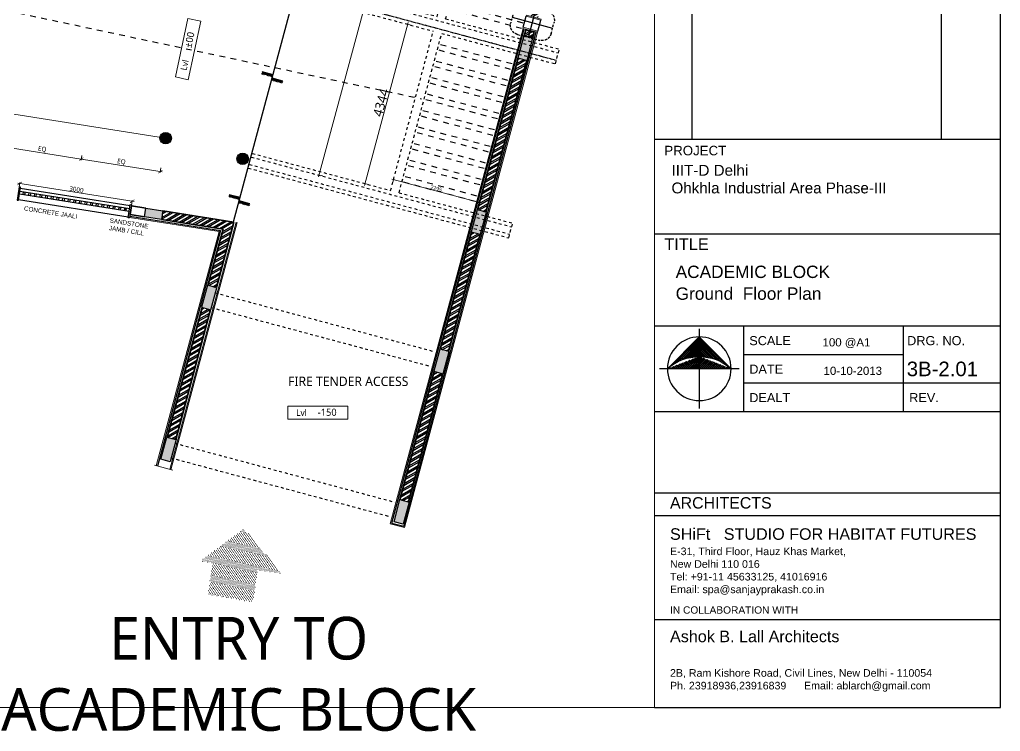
# Model space of a CAD drawing. Header units: millimetres. Extents: x 897770 to 1185420, y -692043 to -233237.
# Drawn here: x 955685 to 981518, y -308861 to -290114 of the extents above; entities that cross this region are included whole.
import ezdxf
from ezdxf.enums import TextEntityAlignment as Align

# ---------------------------------------------------------------- set-up
doc = ezdxf.new("R2010")
doc.units = ezdxf.units.MM
doc.header["$MEASUREMENT"] = 0
doc.header["$PDMODE"] = 67
doc.linetypes.add('Dash', pattern=[6, 3, -3])
doc.linetypes.add('DASHED', pattern=[0.75, 0.5, -0.25])
doc.layers.get('Defpoints').update_dxf_attribs({"color": 6})
for name, color, linetype in [('2', 2, 'Continuous'), ('A-Anno Tags', 6, 'Continuous'), ('A-Elevation', 4, 'Continuous'), ('A-Steps', 3, 'Continuous'), ('A-Wall Patt', 8, 'Continuous'), ('details', 30, 'Continuous'), ('S-Conc Patt', 9, 'Continuous')]:
    doc.layers.add(name, color=color, linetype=linetype)
for name, color, linetype, lineweight in [('A-Detail Lines', 8, 'Continuous', 25), ('A-Text', 95, 'Continuous', 25), ('A-Wall Sec', 1, 'Continuous', 30), ('Ann_TitleBlock 2', 5, 'Continuous', 25), ('Anno_Tittleblock', 5, 'Continuous', 13), ('elevation', 4, 'Continuous', 13), ('P-SANR-FIXT', 6, 'Continuous', 9), ('S-Concrete', 40, 'Continuous', 30), ('ST CLADDING PLAN', 6, 'Continuous', 9), ('text', 7, 'Continuous', 5)]:
    doc.layers.add(name, color=color, linetype=linetype, lineweight=lineweight)
doc.styles.get("Standard").update_dxf_attribs({"font": 'trebuc.ttf'})
doc.styles.add('TITLE', font='swissel.ttf', dxfattribs={"height": 4.3})
doc.dimstyles.new('ABLA_WD_L @ 50', dxfattribs={"dimscale": 50, "dimtxt": 2.5, "dimasz": 2, "dimexe": 0.5, "dimexo": 0.25, "dimgap": 0.3, "dimtad": 1, "dimdec": 0, "dimrnd": 5, "dimzin": 0, "dimdsep": 46, "dimtxsty": 'Standard', "dimblk": 'ARCHTICK', "dimcen": 0.2, "dimdle": 1, "dimclrd": 251, "dimclre": 8, "dimadec": 0, "dimazin": 0, "dimtfac": 1, "dimtdec": 0, "dimtofl": 0, "dimtmove": 0, "dimatfit": 0, "dimfxl": 2, "dimfxlon": 1, "dimtolj": 1, "dimtzin": 0, "dimlwd": -1, "dimlwe": -1, "dimarcsym": 0})
doc.dimstyles.new('IIITD_WD_M @ 50', dxfattribs={"dimscale": 50, "dimtxt": 2, "dimasz": 0.5, "dimexe": 0.5, "dimexo": 0.25, "dimgap": 0.3, "dimtad": 1, "dimdec": 0, "dimrnd": 1, "dimzin": 0, "dimdsep": 46, "dimtxsty": 'Standard', "dimblk": 'ARCHTICK', "dimcen": 0.2, "dimdle": 1, "dimclrd": 8, "dimclre": 9, "dimadec": 0, "dimazin": 0, "dimtfac": 1, "dimtdec": 0, "dimtofl": 0, "dimtmove": 0, "dimatfit": 0, "dimfxl": 1, "dimtolj": 1, "dimtzin": 0, "dimlwd": -1, "dimlwe": -1, "dimarcsym": 0})

# ---------------------------------------------------------------- blocks, each defined once
blk = doc.blocks.new('LVL MARKER')
at = {"layer": 'text'}
blk.add_lwpolyline([(-9694, -12040), (-8014, -12040), (-8014, -12407), (-9694, -12407)], close=True, dxfattribs=at)
blk.add_attdef('LVL', text='', height=200).set_placement((-8592, -12208), align=Align.MIDDLE_CENTER)
at = {"layer": 'text', "insert": (-9314, -12219), "char_height": 180, "attachment_point": 5}
blk.add_mtext('Lvl  ', dxfattribs=at)
blk = doc.blocks.new('block outer')
at = {"layer": 'S-Conc Patt'}
h = blk.add_hatch(color=256, dxfattribs=at)
edge = h.paths.add_edge_path()
edge.add_arc((858479, -299171), 150, 0, 360)
h = blk.add_hatch(color=256, dxfattribs=at)
edge = h.paths.add_edge_path()
edge.add_arc((860507, -299714), 150, 0, 360)
blk.add_hatch(color=256, dxfattribs=at).paths.add_polyline_path([(857959, -301012), (858404, -301083), (858368, -301310), (857923, -301239)])
at = {"layer": 'S-Concrete'}
blk.add_lwpolyline([(857959, -301012), (858404, -301083), (858368, -301310), (857923, -301239)], close=True, dxfattribs=at)
for centre in [(858479, -299171), (860507, -299714)]:
    blk.add_circle(centre, 150, dxfattribs=at)
blk = doc.blocks.new('gf colmn')
at = {"layer": 'S-Conc Patt'}
blk.add_hatch(color=256, dxfattribs=at).paths.add_polyline_path([(708441, -297112), (708285, -297691), (708527, -297756), (708682, -297176)])
at = {"layer": 'S-Concrete', "elevation": 0}
blk.add_lwpolyline([(708441, -297112), (708285, -297691), (708527, -297756), (708682, -297176), (708441, -297112)], dxfattribs=at)
blk = doc.blocks.new('perg colmn')
at = {"layer": 'S-Conc Patt'}
for points in [[(867912, -296477), (867757, -297056), (867999, -297121), (868154, -296541)], [(866685, -301059), (866529, -301639), (866771, -301703), (866926, -301124)], [(865701, -304730), (865546, -305309), (865787, -305374), (865943, -304794)], [(858356, -307627), (858511, -307048), (858753, -307112), (858597, -307692)], [(864640, -308690), (864485, -309269), (864726, -309334), (864881, -308755)]]:
    blk.add_hatch(color=256, dxfattribs=at).paths.add_polyline_path(points)
at = {"layer": 'S-Concrete', "elevation": 0}
blk.add_lwpolyline([(867912, -296477), (867757, -297056), (867999, -297121), (868154, -296541), (867912, -296477)], dxfattribs=at)
at = {"layer": 'S-Concrete'}
for points in [[(866685, -301059), (866529, -301639), (866771, -301703), (866926, -301124), (866685, -301059)], [(865701, -304730), (865546, -305309), (865787, -305374), (865943, -304794), (865701, -304730)]]:
    blk.add_lwpolyline(points, dxfattribs=at)
at = {"layer": 'S-Concrete', "elevation": 0}
for points in [[(858356, -307627), (858511, -307048), (858753, -307112), (858597, -307692)], [(864494, -309272), (864650, -308692), (864891, -308757), (864736, -309337)]]:
    blk.add_lwpolyline(points, close=True, dxfattribs=at)
at = {"color": 6}
blk.add_blockref('gf colmn', (151142, -5934, 0), dxfattribs=at)
blk = doc.blocks.new('ewtwert')
at = {"layer": 'A-Detail Lines', "linetype": 'Dash', "ltscale": 25}
for p, q in [((969197, -172988), (974944, -174528)), ((969094, -173374), (974841, -174914)), ((966501, -182856), (973359, -184694, 0)), ((966527, -182760), (970168, -183735)), ((966423, -183146), (970065, -184122)), ((966449, -183049), (973307, -184887)), ((970391, -183795), (973385, -184597)), ((968990, -188135, 0), (970065, -184122, 0)), ((969212, -188195, 0), (970287, -184181, 0)), ((970287, -184181), (973281, -184984)), ((965322, -187256), (972180, -189093)), ((965348, -187159), (968990, -188135)), ((965245, -187546), (968886, -188521)), ((965270, -187449), (972128, -189287, 0)), ((969212, -188195), (972206, -188997)), ((968120, -191381, 0), (968886, -188521, 0)), ((968341, -191444, 0), (969108, -188581, 0)), ((969108, -188581), (972103, -189383)), ((972103, -189383, 0), (972206, -188997, 0)), ((964453, -190501), (971311, -192339, 0)), ((964478, -190405, 0), (968120, -191381, 0)), ((964375, -190791), (968016, -191767, 0)), ((964401, -190695), (971259, -192532)), ((968342, -191440, 0), (971336, -192242, 0)), ((966674, -196775, 0), (968016, -191767, 0)), ((966897, -196835, 0), (968239, -191826, 0)), ((968239, -191826, 0), (971233, -192629, 0)), ((971233, -192629, 0), (971336, -192242, 0)), ((963033, -195799), (966674, -196775)), ((962870, -196066), (969813, -197927, 0)), ((963007, -195896), (969865, -197734)), ((962929, -196186), (966571, -197161)), ((962955, -196089), (969813, -197927)), ((966897, -196835), (969891, -197637)), ((965447, -201358, 0), (966571, -197161, 0)), ((965669, -201417, 0), (966793, -197221, 0)), ((966793, -197221), (969787, -198023)), ((969787, -198023, 0), (969891, -197637, 0)), ((961805, -200382), (965447, -201358, 0)), ((961727, -200672), (968585, -202509)), ((961779, -200478), (968637, -202316, 0)), ((961702, -200768), (968560, -202606)), ((965669, -201417), (968663, -202219)), ((968560, -202606, 0), (968663, -202219, 0)), ((960822, -204052, 0), (966617, -205605, 0)), ((960718, -204439, 0), (966514, -205992, 0)), ((959760, -208013), (965556, -209566)), ((959657, -208399), (965452, -209952))]:
    blk.add_line(p, q, dxfattribs=at)
at = {"layer": 'A-Detail Lines', "linetype": 'Dash', "ltscale": 50}
for p, q in [((967570, -178867), (974428, -180704)), ((967596, -178770), (974454, -180608)), ((967492, -179157), (971134, -180132)), ((967518, -179060), (974376, -180898, 0)), ((970168, -183735, 0), (971134, -180132, 0)), ((970391, -183795, 0), (971356, -180192, 0)), ((971356, -180192), (974350, -180994)), ((973223, -180950, 0), (971292, -180433, 0)), ((973185, -181095, 0), (971253, -180578, 0)), ((974350, -180994, 0), (974454, -180608, 0)), ((973068, -181530, 0), (971136, -181012, 0)), ((973107, -181385, 0), (971175, -180867, 0)), ((972990, -181820, 0), (971059, -181302, 0)), ((972952, -181965, 0), (971020, -181447, 0)), ((972874, -182254, 0), (970942, -181737, 0)), ((972835, -182399, 0), (970903, -181882, 0)), ((972719, -182834, 0), (970787, -182316, 0)), ((972757, -182689, 0), (970826, -182171, 0)), ((972641, -183124, 0), (970709, -182606, 0)), ((972602, -183269, 0), (970670, -182751, 0)), ((972525, -183558, 0), (970593, -183041, 0)), ((972486, -183703, 0), (970554, -183186, 0)), ((972369, -184138, 0), (970437, -183620, 0)), ((972408, -183993, 0), (970476, -183475, 0)), ((972175, -184862, 0), (970243, -184345, 0)), ((972136, -185007, 0), (970204, -184490, 0)), ((973281, -184984, 0), (973385, -184597, 0)), ((972020, -185442, 0), (970088, -184924, 0)), ((972059, -185297, 0), (970127, -184779, 0)), ((971942, -185732, 0), (970010, -185214, 0)), ((971903, -185877, 0), (969972, -185359, 0)), ((971826, -186166, 0), (969894, -185649, 0)), ((971787, -186311, 0), (969855, -185794, 0)), ((971670, -186746, 0), (969739, -186228, 0)), ((971709, -186601, 0), (969777, -186083, 0)), ((971554, -187181, 0), (969622, -186663, 0)), ((971593, -187036, 0), (969661, -186518, 0)), ((971476, -187470, 0), (969544, -186953, 0)), ((971438, -187615, 0), (969506, -187098, 0)), ((971321, -188050, 0), (969389, -187532, 0)), ((971360, -187905, 0), (969428, -187387, 0)), ((971205, -188485, 0), (969273, -187967, 0)), ((971243, -188340, 0), (969312, -187822, 0)), ((970972, -189354, 0), (969040, -188836, 0)), ((971010, -189209, 0), (969079, -188691, 0)), ((970855, -189789, 0), (968923, -189271, 0)), ((970894, -189644, 0), (968962, -189126, 0)), ((970778, -190078, 0), (968846, -189561, 0)), ((970739, -190223, 0), (968807, -189706, 0)), ((970661, -190513, 0), (968729, -189995, 0)), ((970622, -190658, 0), (968690, -190140, 0)), ((970506, -191093, 0), (968574, -190575, 0)), ((970545, -190948, 0), (968613, -190430, 0)), ((970428, -191382, 0), (968496, -190865, 0)), ((970389, -191527, 0), (968457, -191010, 0)), ((970312, -191817, 0), (968380, -191299, 0)), ((970102, -192600, 0), (968170, -192082, 0)), ((970063, -192745, 0), (968131, -192227, 0)), ((969947, -193180, 0), (968015, -192662, 0)), ((969986, -193035, 0), (968054, -192517, 0)), ((969869, -193469, 0), (967937, -192952, 0)), ((969830, -193614, 0), (967898, -193097, 0)), ((969753, -193904, 0), (967821, -193386, 0)), ((969714, -194049, 0), (967782, -193531, 0)), ((969597, -194484, 0), (967665, -193966, 0)), ((969636, -194339, 0), (967704, -193821, 0)), ((969520, -194773, 0), (967588, -194256, 0)), ((969481, -194918, 0), (967549, -194401, 0)), ((969403, -195208, 0), (967471, -194690, 0)), ((969364, -195353, 0), (967433, -194835, 0)), ((969248, -195788, 0), (967316, -195270, 0)), ((969287, -195643, 0), (967355, -195125, 0)), ((969131, -196222, 0), (967200, -195705, 0)), ((969170, -196077, 0), (967238, -195560, 0)), ((969054, -196512, 0), (967122, -195994, 0)), ((969015, -196657, 0), (967083, -196139, 0)), ((968898, -197092, 0), (966967, -196574, 0)), ((968937, -196947, 0), (967005, -196429, 0)), ((968648, -198026, 0), (966716, -197508, 0)), ((968609, -198170, 0), (966677, -197653, 0)), ((968493, -198605, 0), (966561, -198087, 0)), ((968532, -198460, 0), (966600, -197943, 0)), ((968415, -198895, 0), (966483, -198377, 0)), ((968376, -199040, 0), (966444, -198522, 0)), ((968299, -199330, 0), (966367, -198812, 0)), ((968260, -199474, 0), (966328, -198957, 0)), ((968143, -199909, 0), (966212, -199391, 0)), ((968182, -199764, 0), (966250, -199247, 0)), ((968066, -200199, 0), (966134, -199681, 0)), ((968027, -200344, 0), (966095, -199826, 0)), ((967949, -200634, 0), (966017, -200116, 0)), ((967910, -200778, 0), (965979, -200261, 0)), ((967794, -201213, 0), (965862, -200695, 0)), ((967833, -201068, 0), (965901, -200551, 0)), ((967677, -201648, 0), (965746, -201130, 0)), ((967716, -201503, 0), (965784, -200985, 0))]:
    blk.add_line(p, q, dxfattribs=at)
blk = doc.blocks.new('Callout head')
at = {"linetype": 'DASHED', "ltscale": 250}
for p, q in [((-21804, 5399), (-20604, 5399)), ((-22304, 4299), (-22304, 4899)), ((-20104, 4899), (-20104, 4299)), ((-20604, 3799), (-21804, 3799))]:
    blk.add_line(p, q, dxfattribs=at)
for p, q in [((-21204, 5399), (-21204, 3799)), ((-22304, 4599), (-20104, 4599))]:
    blk.add_line(p, q)
for centre, start, end in [((-21804, 4899), 90, 180), ((-20604, 4899), 0, 90), ((-21804, 4299), 180, 270), ((-20604, 4299), 270, 0)]:
    blk.add_arc(centre, 500, start, end, dxfattribs=at)
blk = doc.blocks.new('_ArchTick')
at = {"color": 0, "linetype": 'ByBlock', "const_width": 0.15}
blk.add_lwpolyline([(-0.5, -0.5), (0.5, 0.5)], dxfattribs=at)
blk = doc.blocks.new('*D948')
at = {"layer": 'Defpoints', "color": 0, "transparency": 16777216}
for p in [(955668, -294548), (958650, -294899), (958631, -295017, 0)]:
    blk.add_point(p, dxfattribs=at)
at = {"layer": 'text', "color": 251, "transparency": 16777216}
blk.add_line((955638, -294422), (958700, -294907), dxfattribs=at)
at = {"layer": 'text', "color": 8, "transparency": 16777216}
for p, q in [((955671, -294529), (955691, -294405)), ((958635, -294998), (958654, -294874))]:
    blk.add_line(p, q, dxfattribs=at)
at = {"layer": 'text', "color": 251, "transparency": 16777216, "xscale": 100, "yscale": 100, "zscale": 100}
for p, rotation in [((955687, -294430), 170.9999634002808), ((958650, -294899), 350.9999634002808)]:
    blk.add_blockref('_ArchTick', p, dxfattribs=dict(at, rotation=rotation))
at = {"layer": 'text', "color": 0, "transparency": 16777216, "insert": (957181, -294587), "char_height": 125, "attachment_point": 5, "rotation": 351}
blk.add_mtext('\\A1;3000', dxfattribs=at)
blk = doc.blocks.new('*D899')
at = {"layer": 'Defpoints', "color": 0, "transparency": 16777216}
for p in [(955291, -293030, 0), (957375, -293361, 0), (957308, -293787)]:
    blk.add_point(p, dxfattribs=at)
at = {"layer": 'text', "color": 251, "transparency": 16777216}
blk.add_line((955174, -293449), (957357, -293795), dxfattribs=at)
at = {"layer": 'text', "color": 8, "transparency": 16777216}
for p, q in [((955239, -293358), (955219, -293482)), ((957323, -293689), (957304, -293812))]:
    blk.add_line(p, q, dxfattribs=at)
at = {"layer": 'text', "color": 251, "transparency": 16777216, "xscale": 100, "yscale": 100, "zscale": 100}
for p, rotation in [((955223, -293457), 170.9999692957347), ((957308, -293787), 350.9999692957348)]:
    blk.add_blockref('_ArchTick', p, dxfattribs=dict(at, rotation=rotation))
at = {"layer": 'text', "color": 0, "transparency": 16777216, "insert": (956279, -293533), "char_height": 125, "attachment_point": 5, "rotation": 351}
blk.add_mtext('\\A1;EQ', dxfattribs=at)
blk = doc.blocks.new('*D900')
at = {"layer": 'Defpoints', "color": 0, "transparency": 16777216}
for p in [(957375, -293361, 0), (959460, -293691, 0), (957308, -293787)]:
    blk.add_point(p, dxfattribs=at)
at = {"layer": 'text', "color": 8, "transparency": 16777216}
for p, q in [((957323, -293689), (957304, -293812)), ((959408, -294019), (959388, -294142))]:
    blk.add_line(p, q, dxfattribs=at)
at = {"layer": 'text', "color": 251, "transparency": 16777216}
blk.add_line((959441, -294125), (957258, -293779), dxfattribs=at)
at = {"layer": 'text', "color": 251, "transparency": 16777216, "xscale": 100, "yscale": 100, "zscale": 100}
for p, rotation in [((957308, -293787), 170.9999692958205), ((959392, -294117), 350.9999692958204)]:
    blk.add_blockref('_ArchTick', p, dxfattribs=dict(at, rotation=rotation))
at = {"layer": 'text', "color": 0, "transparency": 16777216, "insert": (958364, -293863), "char_height": 125, "attachment_point": 5, "rotation": 351}
blk.add_mtext('\\A1;EQ', dxfattribs=at)
blk = doc.blocks.new('IIITD WD A1- L Format Library')
at = {"layer": 'A-Wall Patt'}
h = blk.add_hatch(dxfattribs=at)
h.set_pattern_fill('ANSI37', color=256, scale=3.12893, angle=-90, style=0)
h.set_pattern_definition([(315, (787.2798, 94.2132), (0.276561, 0.276561), []), (45, (787.2798, 94.2132), (-0.276561, 0.276561), [])])
edge = h.paths.add_edge_path()
edge.add_ellipse((787.28, 75.6), major_axis=(0, -13.19), ratio=0.999632, start_angle=138.4541, end_angle=180, ccw=False)
edge.add_line((796.02, 85.47), (787.28, 94.21))
edge.add_line((787.28, 94.21), (778.54, 85.47))
edge.add_ellipse((787.28, 75.6), major_axis=(0, -13.19), ratio=0.999632, start_angle=180, end_angle=221.5459, ccw=False)
for p, q in [((870, -7.57), (870, 573.91)), ((785.25, 203.05), (785.25, 148.57)), ((853.73, 203.05), (853.73, 148.57)), ((775, 148.57), (870, 148.57)), ((775, 122.55), (870, 122.55)), ((775, 97.24), (870, 97.24)), ((775, 97.24), (870, 97.24)), ((799.51, 73.74), (799.51, 97.24)), ((843.37, 73.74), (843.37, 97.24)), ((787.28, 96.4), (787.28, 94.21)), ((787.28, 94.21), (778.54, 85.47)), ((796.02, 85.47), (787.28, 94.21)), ((799.51, 89.41), (843.37, 89.41)), ((787.28, 88.78), (787.28, 74.53)), ((798.21, 85.47), (776.35, 85.47)), ((799.51, 81.57), (843.37, 81.57)), ((843.37, 81.57), (870, 81.57)), ((775, 73.74), (846.02, 73.74)), ((775, 73.74), (870, 73.74)), ((775, 51.39), (870, 51.39)), ((775, 45.13), (870, 45.13)), ((775, 16.54), (870, 16.54)), ((775, -7.57), (870, -7.57))]:
    blk.add_line(p, q)
at = {"extrusion": (0, 0, -1)}
for centre, major_axis, start_param, end_param in [((787.28, 85.47), (0, -8.75), -1.570796, 4.712389), ((787.28, 75.6), (0, -13.19), 2.416481, 3.866705)]:
    blk.add_ellipse(centre, major_axis=major_axis, ratio=0.999632, start_param=start_param, end_param=end_param, dxfattribs=at)
at = {"layer": 'Anno_Tittleblock', "color": 5}
blk.add_lwpolyline([(0, -7.57), (775, -7.57), (775, 573.91), (0, 573.91)], close=True, dxfattribs=at)
at = {"style": 'TITLE'}
for s, height, p in [('PROJECT', 2.611, (777.68, 144.09)), ('TITLE', 3.207, (777.68, 118.06))]:
    blk.add_text(s, height=height, dxfattribs=at).set_placement(p)
at = {"attachment_point": 1}
for s, insert, char_height in [('{\\fSwis721 LtEx BT|b0|i0|c0|p34;SCALE}', (801.02, 94.43), 2.4923), ('{\\fSwis721 LtEx BT|b0|i0|c0|p34;DRG. NO.}', (844.38, 94.43), 2.5), ('{\\fSwis721 LtEx BT|b0|i0|c0|p34;DATE}', (801.02, 86.6), 2.4923), ('{\\fSwis721 LtEx BT|b0|i0|c0|p34;DEALT}', (801.02, 78.77), 2.4923), ('{\\fSwis721 LtEx BT|b0|i0|c0|p34;REV.}', (844.95, 78.77), 2.4923), ('{\\fSwis721 LtEx BT|b0|i0|c0|p34;\\H1.5645x;ARCHITECTS\\H0.6392x;\\P\\H0.99998x;\\P\\H1.586x;SHiFt   STUDIO FOR HABITAT FUTURES\\P\\H0.65838x;E-31, Third Floor, Hauz Khas Market, \\PNew Delhi 110 016\\PTel: +91-11 45633125, 41016916\\PEmail: spa@sanjayprakash.co.in}', (779.24, 50.18), 2), ('{\\fSwis721 LtEx BT|b0|i0|c0|p34;IN COLLABORATION WITH\\P\\P\\H1.586x;Ashok B. Lall Architects\\P\\P\\H0.6584x;2B, Ram Kishore Road, Civil Lines, New Delhi - 110054\\PPh. 23918936,23916839      Email: ablarch@gmail.com}', (779.24, 20.18), 2)]:
    blk.add_mtext(s, dxfattribs=dict(at, insert=insert, char_height=char_height))
at = {"style": 'TITLE'}
for tag, p, height in [('PROJECT NAME 1', (779.17, 137.4), 2.98), ('PROJECT NAME 2', (779.17, 132.23), 2.98), ('PROJECT_NAME_3', (779.17, 127.37), 2.98), ('1:100@A1', (818.06, 91.92), 2.25), ('03.04.11', (821.96, 84.64), 2.25), ('A-2.03', (844.81, 84.28), 4), ('AC', (827.5, 76.14), 2.25), ('A', (858.85, 75.94), 3.66)]:
    blk.add_attdef(tag, p, '', height=height, dxfattribs=at)
for p in [(780.3, 113.01), (780.3, 106.37)]:
    blk.add_attdef('FIRST FLOOR PLAN', text='', height=3.39, dxfattribs=at).set_placement(p, align=Align.TOP_LEFT)
blk = doc.blocks.new('*D2685')
at = {"layer": 'Defpoints', "color": 0, "transparency": 16777216}
for p in [(966581, -290418, 0), (964781, -294433), (965457, -294614, 0)]:
    blk.add_point(p, dxfattribs=at)
at = {"layer": 'P-SANR-FIXT', "color": 8, "transparency": 16777216}
blk.add_line((965918, -290189), (964768, -294481), dxfattribs=at)
at = {"layer": 'P-SANR-FIXT', "color": 9, "transparency": 16777216}
for p, q in [((966002, -290263), (965881, -290231)), ((964878, -294459), (964757, -294427))]:
    blk.add_line(p, q, dxfattribs=at)
at = {"layer": 'P-SANR-FIXT', "color": 8, "transparency": 16777216, "xscale": 25, "yscale": 25, "zscale": 25}
for p, rotation in [((965905, -290237), 74.99999346841517), ((964781, -294433), 254.9999934684152)]:
    blk.add_blockref('_ArchTick', p, dxfattribs=dict(at, rotation=rotation))
at = {"layer": 'P-SANR-FIXT', "color": 0, "transparency": 16777216, "insert": (965206, -292298), "char_height": 250, "attachment_point": 5, "rotation": 75}
blk.add_mtext('\\A1;4344', dxfattribs=at)
blk = doc.blocks.new('*D2687')
at = {"layer": 'Defpoints', "color": 0, "transparency": 16777216}
for p in [(969429, -272509), (972410, -273314, 0), (966550, -295011, 0)]:
    blk.add_point(p, dxfattribs=at)
at = {"layer": 'P-SANR-FIXT', "color": 8, "transparency": 16777216}
blk.add_line((963556, -294254), (969442, -272461), dxfattribs=at)
at = {"layer": 'P-SANR-FIXT', "color": 9, "transparency": 16777216}
for p, q in [((969526, -272535), (969405, -272502)), ((963666, -294232), (963545, -294199))]:
    blk.add_line(p, q, dxfattribs=at)
at = {"layer": 'P-SANR-FIXT', "color": 8, "transparency": 16777216, "xscale": 25, "yscale": 25, "zscale": 25}
for p, rotation in [((969429, -272509), 74.88709714708459), ((963570, -294206), 254.8870971470846)]:
    blk.add_blockref('_ArchTick', p, dxfattribs=dict(at, rotation=rotation))
at = {"layer": 'P-SANR-FIXT', "color": 0, "transparency": 16777216, "insert": (966436, -283340), "char_height": 100, "attachment_point": 5, "rotation": 74.8871}
blk.add_mtext('\\A1;22474', dxfattribs=at)
blk = doc.blocks.new('*D2688')
at = {"layer": 'Defpoints', "color": 0, "transparency": 16777216}
for p in [(965457, -294614, 0), (967751, -294921), (967674, -295208, 0)]:
    blk.add_point(p, dxfattribs=at)
at = {"layer": 'P-SANR-FIXT', "color": 8, "transparency": 16777216}
blk.add_line((965485, -294314), (967799, -294934), dxfattribs=at)
at = {"layer": 'P-SANR-FIXT', "color": 9, "transparency": 16777216}
for p, q in [((965508, -294424), (965540, -294303)), ((967725, -295018), (967757, -294897))]:
    blk.add_line(p, q, dxfattribs=at)
at = {"layer": 'P-SANR-FIXT', "color": 8, "transparency": 16777216, "xscale": 25, "yscale": 25, "zscale": 25}
for p, rotation in [((965533, -294327), 164.9999692958887), ((967751, -294921), 344.9999692958887)]:
    blk.add_blockref('_ArchTick', p, dxfattribs=dict(at, rotation=rotation))
at = {"layer": 'P-SANR-FIXT', "color": 0, "transparency": 16777216, "insert": (966659, -294560), "char_height": 100, "attachment_point": 5, "rotation": 345}
blk.add_mtext('\\A1;2295', dxfattribs=at)

msp = doc.modelspace()

# ---------------------------------------------------------------- hatches: boundary and pattern name
at = {"layer": '2'}
h = msp.add_hatch(dxfattribs=at)
h.set_pattern_fill('DOTS', color=256, scale=750, angle=306.70342, style=0)
h.set_pattern_definition([(126.703415, (884827.52, -646625.3), (23.573604, 46.806701), [0, -46.875])])
h.paths.add_polyline_path([(962320.7, -304367.6), (962615.8, -304715), (962243.3, -304655.8)], flags=16)
h.paths.add_polyline_path([(961591.9, -303509.4), (962320.7, -304367.6), (962243.3, -304655.8), (961960.5, -304610.8), (961827.8, -305445.5), (960636.3, -305256.1), (960769.1, -304421.4), (960617.2, -304397.2), (960671.3, -304195.7)])
h.paths.add_polyline_path([(960671.3, -304195.7), (960617.2, -304397.2), (960439, -304368.9)], flags=16)
h.paths.add_polyline_path([(962457.5, -306687), (963088.9, -304209.6), (962362.1, -304024.4), (961730.8, -306501.8)], flags=9)
at = {"layer": 'A-Detail Lines'}
h = msp.add_hatch(dxfattribs=at)
h.set_pattern_fill('ANSI31', color=256, scale=200, angle=345, style=0)
h.set_pattern_definition([(120, (963295.726, -355583.404), (21.650635, 12.5), [])])
h.paths.add_polyline_path([(962336.6, -291654.7), (962620.1, -291730.6), (962604.7, -291788.2), (962321.2, -291712.2)])
h.paths.add_polyline_path([(962076.7, -291490.4), (962360.3, -291566.4), (962344.8, -291624), (962061.3, -291548)])
h = msp.add_hatch(dxfattribs=at)
h.set_pattern_fill('ANSI31', color=256, scale=1000, style=0)
h.set_pattern_definition([(45, (955768.35, -295146.03), (-88.3883, 88.3883), [])])
h.paths.add_polyline_path([(955828.7, -294654.5), (955779.3, -294646.7), (955768.3, -294715.8), (955817.7, -294723.7)])
h.paths.add_polyline_path([(955976.8, -294678), (955927.5, -294670.2), (955916.5, -294739.3), (955965.9, -294747.1)])
h.paths.add_polyline_path([(956125, -294701.4), (956075.6, -294693.6), (956064.7, -294762.8), (956114, -294770.6)])
h.paths.add_polyline_path([(956273.1, -294724.9), (956223.8, -294717.1), (956212.8, -294786.2), (956262.2, -294794)])
h.paths.add_polyline_path([(956421.3, -294748.4), (956371.9, -294740.6), (956361, -294809.7), (956410.3, -294817.5)])
h.paths.add_polyline_path([(956569.5, -294771.8), (956520.1, -294764), (956509.1, -294833.2), (956558.5, -294841)])
h.paths.add_polyline_path([(956717.6, -294795.3), (956668.2, -294787.5), (956657.3, -294856.6), (956706.7, -294864.4)])
h.paths.add_polyline_path([(956865.8, -294818.8), (956816.4, -294810.9), (956805.4, -294880.1), (956854.8, -294887.9)])
h.paths.add_polyline_path([(957013.9, -294842.2), (956964.5, -294834.4), (956953.6, -294903.6), (957003, -294911.4)])
h.paths.add_polyline_path([(957162.1, -294865.7), (957112.7, -294857.9), (957101.7, -294927), (957151.1, -294934.8)])
h.paths.add_polyline_path([(957310.2, -294889.2), (957260.8, -294881.3), (957249.9, -294950.5), (957299.3, -294958.3)])
h.paths.add_polyline_path([(957458.4, -294912.6), (957409, -294904.8), (957398, -294973.9), (957447.4, -294981.8)])
h.paths.add_polyline_path([(957606.5, -294936.1), (957557.1, -294928.3), (957546.2, -294997.4), (957595.6, -295005.2)])
h.paths.add_polyline_path([(957754.7, -294959.6), (957705.3, -294951.7), (957694.3, -295020.9), (957743.7, -295028.7)])
h.paths.add_polyline_path([(957902.8, -294983), (957853.4, -294975.2), (957842.5, -295044.3), (957891.9, -295052.2)])
h.paths.add_polyline_path([(958051, -295006.5), (958001.6, -294998.7), (957990.6, -295067.8), (958040, -295075.6)])
h.paths.add_polyline_path([(958199.1, -295030), (958149.8, -295022.1), (958138.8, -295091.3), (958188.2, -295099.1)])
h.paths.add_polyline_path([(958347.3, -295053.4), (958297.9, -295045.6), (958287, -295114.7), (958336.3, -295122.6)])
h.paths.add_polyline_path([(958495.4, -295076.9), (958446.1, -295069.1), (958435.1, -295138.2), (958484.5, -295146)])
h = msp.add_hatch(dxfattribs=at)
h.set_pattern_fill('ANSI31', color=256, scale=200, angle=345, style=0)
h.set_pattern_definition([(120, (962428.516, -358819.874), (21.650635, 12.5), [])])
h.paths.add_polyline_path([(961469.4, -294891.1), (961752.9, -294967.1), (961737.5, -295024.7), (961454, -294948.7)])
h.paths.add_polyline_path([(961209.5, -294726.9), (961493.1, -294802.9), (961477.6, -294860.4), (961194.1, -294784.5)])
at = {"layer": 'A-Wall Patt'}
h = msp.add_hatch(dxfattribs=at)
h.set_pattern_fill('ANSI32', color=256, scale=300, angle=345, style=0)
h.set_pattern_definition([(30, (971312.26, -281881.84), (-56.25, 97.42786), []), (30, (971363.48, -281895.57), (-56.25, 97.42786), [])])
h.paths.add_polyline_path([(967814.1, -295766.2), (967591.9, -295706.7), (966763.7, -298797.6), (966985.9, -298857.2)])
h.paths.add_polyline_path([(966830.6, -299436.7), (966608.4, -299377.2), (965702.6, -302757.9), (965924.7, -302817.4)])
h.paths.add_polyline_path([(969121.3, -289999), (969343.5, -290058.5), (970094.1, -287257.4), (969871.9, -287197.8)])
h.paths.add_polyline_path([(969017.8, -290385.4), (968975.1, -290544.7), (969197.3, -290604.2), (969239.9, -290444.9)])
h.paths.add_polyline_path([(969042, -291183.7), (968819.8, -291124.2), (967747.2, -295127.1), (967969.4, -295186.6)])
h.paths.add_polyline_path([(971379.1, -282461.4), (971157, -282401.9), (970829.5, -283623.9), (971051.7, -283683.4)])
h.paths.add_polyline_path([(970948.2, -284069.8), (970726, -284010.3), (970398.6, -285232), (970620.8, -285291.6)])
h.paths.add_polyline_path([(969975.4, -286811.5), (970197.6, -286871), (970465.5, -285871.1), (970243.3, -285811.6)])
h.paths.add_polyline_path([(975157.9, -268359), (974935.7, -268299.5), (973518.7, -273587.9), (973740.8, -273647.4)])
h.paths.add_polyline_path([(972469.1, -277504.9), (972691.3, -277564.5), (973585.5, -274227), (973363.4, -274167.5)])
h.paths.add_polyline_path([(972536, -278144), (972313.8, -278084.5), (971683.6, -280436.3), (971905.8, -280495.9)])
h.paths.add_polyline_path([(971802.3, -280882.2), (971580.1, -280822.7), (971312.3, -281822.3), (971534.4, -281881.8)])
h = msp.add_hatch(dxfattribs=at)
h.set_pattern_fill('ANSI32', color=256, scale=300, angle=345, style=0)
h.set_pattern_definition([(30, (959420.69, -301175.24), (-56.25, 97.4279), []), (30, (959471.92, -301188.97), (-56.25, 97.4279), [])])
h.paths.add_polyline_path([(961331.3, -295445.1), (959456.7, -295148.1), (959420.7, -295375.3), (961043.1, -295632.3), (960645.9, -297114.3), (960868.1, -297173.8)])
h.paths.add_polyline_path([(960712.8, -297753.4), (960490.6, -297693.9), (959573.8, -301115.7), (959795.9, -301175.2)])

# ---------------------------------------------------------------- linework, layer by layer
at = {"layer": 'A-Anno Tags', "elevation": 0}
for points in [[(955652.5, -294872.1), (955707.2, -294526.5), (955672.7, -294521), (955617.9, -294866.7)], [(958546.4, -295330.5), (958601.1, -294984.8), (958635.7, -294990.3), (958581, -295336)]]:
    msp.add_lwpolyline(points, close=True, dxfattribs=at)
at = {"layer": 'A-Detail Lines', "linetype": 'Dash', "ltscale": 50}
msp.add_line((934833.6, -285514.8, 0), (966270.9, -292197, 0), dxfattribs=at)
at = {"layer": 'A-Detail Lines'}
for p, q in [((961321.4, -295443.5, 0), (962873.7, -289650.1, 0)), ((968948.6, -290315.1, 0), (969026.3, -290025.3, 0)), ((965486, -303372.8), (968974.7, -290353.1, 0)), ((969335, -290418.6, 0), (969412.6, -290128.8, 0)), ((965804.8, -303458.2), (969293.4, -290438.5, 0)), ((962360.3, -291566.4, 0), (962073.4, -291489.5, 0)), ((962620.1, -291730.6, 0), (962336.6, -291654.7, 0)), ((955679.5, -294701.8, 0), (958573.4, -295160.1, 0)), ((955690.4, -294632.6, 0), (958584.3, -295091, 0)), ((955779.3, -294646.7, 0), (955768.3, -294715.8, 0)), ((955828.7, -294654.5, 0), (955817.7, -294723.7, 0)), ((955927.5, -294670.2, 0), (955916.5, -294739.3, 0)), ((955976.8, -294678, 0), (955965.9, -294747.1, 0)), ((956075.6, -294693.6, 0), (956064.7, -294762.8, 0)), ((956125, -294701.4, 0), (956114, -294770.6, 0)), ((956223.8, -294717.1, 0), (956212.8, -294786.2, 0)), ((956273.1, -294724.9, 0), (956262.2, -294794, 0)), ((956371.9, -294740.6, 0), (956361, -294809.7, 0)), ((956421.3, -294748.4, 0), (956410.3, -294817.5, 0)), ((961493.1, -294802.9, 0), (961206.2, -294726, 0)), ((956520.1, -294764, 0), (956509.1, -294833.2, 0)), ((956569.5, -294771.8, 0), (956558.5, -294841, 0)), ((956668.2, -294787.5, 0), (956657.3, -294856.6, 0)), ((956717.6, -294795.3, 0), (956706.7, -294864.4, 0)), ((956816.4, -294810.9, 0), (956805.4, -294880.1, 0)), ((956865.8, -294818.8, 0), (956854.8, -294887.9, 0)), ((956964.5, -294834.4, 0), (956953.6, -294903.6, 0)), ((957013.9, -294842.2, 0), (957003, -294911.4, 0)), ((957112.7, -294857.9, 0), (957101.7, -294927, 0)), ((957162.1, -294865.7, 0), (957151.1, -294934.8, 0)), ((957260.8, -294881.3, 0), (957249.9, -294950.5, 0)), ((957310.2, -294889.2, 0), (957299.3, -294958.3, 0)), ((957409, -294904.8, 0), (957398, -294973.9, 0)), ((957458.4, -294912.6, 0), (957447.4, -294981.8, 0)), ((957557.1, -294928.3, 0), (957546.2, -294997.4, 0)), ((957606.5, -294936.1, 0), (957595.6, -295005.2, 0)), ((957705.3, -294951.7, 0), (957694.3, -295020.9, 0)), ((957754.7, -294959.6, 0), (957743.7, -295028.7, 0)), ((957853.4, -294975.2, 0), (957842.5, -295044.3, 0)), ((957902.8, -294983, 0), (957891.9, -295052.2, 0)), ((958001.6, -294998.7, 0), (957990.6, -295067.8, 0)), ((958051, -295006.5, 0), (958040, -295075.6, 0)), ((961752.9, -294967.1, 0), (961469.4, -294891.1, 0)), ((958149.8, -295022.1, 0), (958138.8, -295091.3, 0)), ((958199.1, -295030, 0), (958188.2, -295099.1, 0)), ((958297.9, -295045.6, 0), (958287, -295114.7, 0)), ((958347.3, -295053.4, 0), (958336.3, -295122.6, 0)), ((958446.1, -295069.1, 0), (958435.1, -295138.2, 0)), ((958495.4, -295076.9, 0), (958484.5, -295146, 0)), ((958587.6, -295294), (960975.4, -295672.2, 0)), ((960975.4, -295672.2, 0), (959313.6, -301874.2)), ((965486, -303372.8), (965804.8, -303458.2))]:
    msp.add_line(p, q, dxfattribs=at)
at = {"layer": 'A-Elevation', "elevation": 0}
for points in [[(955702.9, -294553.6), (958596.8, -295012)], [(958548.4, -295318.1), (955654.4, -294859.8)]]:
    msp.add_lwpolyline(points, dxfattribs=at)
at = {"layer": 'A-Wall Sec', "lineweight": 35}
for p, q in [((968975.1, -290544.7, 0), (969017.8, -290385.4, 0)), ((969017.8, -290385.4, 0), (969239.9, -290444.9, 0)), ((969197.3, -290604.2, 0), (969239.9, -290444.9, 0)), ((967747.2, -295127.1, 0), (968819.8, -291124.2, 0)), ((967969.4, -295186.6, 0), (969042, -291183.7, 0)), ((958595.4, -295244.6), (958976.2, -295304.9, 0)), ((958631.4, -295017.4), (959012.2, -295077.7, 0)), ((959456.7, -295148.1, 0), (961331.3, -295445.1, 0)), ((959420.7, -295375.3, 0), (961043.1, -295632.3, 0)), ((960868.1, -297173.8, 0), (961331.3, -295445.1, 0)), ((960645.9, -297114.3, 0), (961043.1, -295632.3)), ((966763.7, -298797.6, 0), (967591.9, -295706.7, 0)), ((966985.9, -298857.2, 0), (967814.1, -295766.2, 0)), ((960490.6, -297693.9, 0), (959573.8, -301115.7)), ((960712.8, -297753.4, 0), (959795.9, -301175.2)), ((965702.6, -302757.9, 0), (966608.4, -299377.2, 0)), ((965924.7, -302817.4, 0), (966830.6, -299436.7, 0))]:
    msp.add_line(p, q, dxfattribs=at)
at = {"layer": 'A-Wall Sec', "lineweight": 35, "elevation": 0}
msp.add_lwpolyline([(958595.4, -295244.6), (958631.4, -295017.4)], dxfattribs=at)
at = {"layer": 'ST CLADDING PLAN'}
for p, q in [((965449.3, -303394), (968945.7, -290345.4, 0)), ((965826, -303495), (969322.4, -290446.3, 0)), ((958582.9, -295323.6), (960937.8, -295696.6, 0)), ((961388.1, -295445.6, 0), (959642, -301962.2)), ((961417.1, -295453.3, 0), (959671, -301970)), ((960937.8, -295696.6, 0), (959284.6, -301866.5)), ((959719.3, -301982.9), (959236.3, -301853.5, 0)), ((965449.3, -303394), (965826, -303495))]:
    msp.add_line(p, q, dxfattribs=at)
at = {"layer": 'ST CLADDING PLAN', "elevation": 0}
for points in [[(969034, -289996.3), (969420.4, -290099.9), (969412.6, -290128.8), (969026.3, -290025.3)], [(968940.9, -290344.1), (969327.2, -290447.6), (969335, -290418.6), (968948.6, -290315.1)]]:
    msp.add_lwpolyline(points, close=True, dxfattribs=at)
at = {"layer": 'text'}
msp.add_line((959531.7, -293236.3, 0), (955362.6, -292576, 0), dxfattribs=at)

# ---------------------------------------------------------------- block references
at = {"color": 6}
msp.add_blockref('perg colmn', (101053, 5934.5, 0), dxfattribs=at)
at = {"layer": 'A-Anno Tags', "xscale": 0.9375000000849651, "yscale": 0.9375000000849651, "zscale": 0.9375000000849651, "rotation": 77.9999854097989}
msp.add_blockref('LVL MARKER', (950639.3, -280388.2, 0), dxfattribs=at).add_auto_attribs({'LVL': '±00'})
at = {"layer": 'A-Steps'}
msp.add_blockref('ewtwert', (10, -93256.6, 0), dxfattribs=at)
at = {"layer": 'Ann_TitleBlock 2'}
ref = msp.add_blockref('IIITD WD A1- L Format Library', (898103.1, -307503.1, 0), dxfattribs=dict(at, xscale=95.87942333735619, yscale=95.87942333735619, zscale=95.87942333735619))
ref.add_attrib('FIRST FLOOR PLAN', 'ACADEMIC BLOCK', dxfattribs={"layer": '0', "height": 325.408, "style": 'TITLE'}).set_placement((972964.7, -296594.1, 0), align=Align.TOP_LEFT)
ref.add_attrib('FIRST FLOOR PLAN', 'Ground  Floor Plan', dxfattribs={"layer": '0', "height": 325.408, "style": 'TITLE'}).set_placement((972964.7, -297167.7, 0), align=Align.TOP_LEFT)
ref.add_attrib('A-2.03', '3B-2.01', (979052.2, -299505.7, 0), dxfattribs={"layer": '0', "height": 383.52, "style": 'TITLE'})
ref.add_attrib('06.05.04??', '10-10-2013', (976861.8, -299471.6, 0), dxfattribs={"layer": '0', "height": 215.27, "style": 'TITLE'})
ref.add_attrib('1:100@A1', '100 @A1', (976835.6, -298721.5, 0), dxfattribs={"layer": '0', "height": 215.27, "style": 'TITLE'})
ref.add_attrib('PROJECT NAME 2', 'IIIT-D Delhi', (972855.8, -294225.1, 0), dxfattribs={"layer": '0', "height": 286.077, "style": 'TITLE'})
ref.add_attrib('PROJECT_NAME_3', 'Ohkhla Industrial Area Phase-III', (972855.8, -294690.8, 0), dxfattribs={"layer": '0', "height": 286.077, "style": 'TITLE'})
at = {"layer": 'details', "xscale": -0.500000000033262, "yscale": 0.5, "zscale": 0.5, "rotation": 164.9999844058221}
msp.add_blockref('Callout head', (980027.5, -290718.4), dxfattribs=at)
at = {"layer": 'elevation', "linetype": 'Dash', "ltscale": 0.5}
msp.add_blockref('block outer', (101053, 5934.5, 0), dxfattribs=at)
at = {"layer": 'text', "xscale": 0.9375000001164152, "yscale": 0.9375000001164152, "zscale": 0.9375000001164152}
msp.add_blockref('LVL MARKER', (971841.5, -289010.3), dxfattribs=at).add_auto_attribs({'LVL': '-150'})

# ---------------------------------------------------------------- texts
at = {"layer": 'A-Anno Tags', "char_height": 120, "attachment_point": 1, "rotation": 350.99997}
for s, insert, width in [('\\pi395.26;{\\fCentury Gothic|b0|i0|c0|p34;CONCRETE JAALI}', (955422.7, -294959.6), 2149.587), ('\\pi76.288;{\\fCentury Gothic|b0|i0|c0|p34;SANDSTONE \\P\\pi88.036;JAMB / CILL}', (957993.3, -295326.6), 1111.68)]:
    msp.add_mtext(s, dxfattribs=dict(at, insert=insert, width=width))
at = {"layer": 'A-Text', "insert": (961454.7, -305845), "char_height": 1125, "width": 12848.256, "attachment_point": 2}
msp.add_mtext('\\pt4e+004;ENTRY TO ACADEMIC BLOCK', dxfattribs=at)
at = {"layer": 'text', "insert": (962757.6, -299518), "char_height": 245.883, "width": 3098.522, "attachment_point": 1, "line_spacing_factor": 0.938532}
msp.add_mtext('FIRE TENDER ACCESS', dxfattribs=at)

# ---------------------------------------------------------------- dimensions: what is measured, and where the dimension line sits
at = {"layer": 'P-SANR-FIXT'}
for p1, p2, distance, override, picture, middle in [((966550.2, -295010.7, 0), (972409.7, -273314, 0), 3087.4, {"dimfxl": 2, "dimfxlon": 1, "dimarcsym": 1}, '*D2687', (966436.3, -283340.4)), ((966580.9, -290418.1, 0), (965456.6, -294614.2, 0), -699.4, {"dimtxt": 5, "dimfxl": 2, "dimfxlon": 1, "dimarcsym": 1}, '*D2685', (965205.8, -292298.3)), ((965456.6, -294614.2, 0), (967673.7, -295208.3, 0), 297.1, {"dimfxl": 2, "dimfxlon": 1, "dimarcsym": 1}, '*D2688', (966659.1, -294560.5))]:
    dim = msp.add_aligned_dim(p1=p1, p2=p2, distance=distance, dimstyle='IIITD_WD_M @ 50', override=override, dxfattribs=at)
    dim.commit()
    dim.dimension.update_dxf_attribs({"geometry": picture, "text_midpoint": middle})
at = {"layer": 'text'}
for p1, distance, picture, middle in [((955290.6, -293030.3, 0), -432.1, '*D899', (956279.4, -293532.8)), ((959459.7, -293690.7, 0), 432.1, '*D900', (958364, -293863))]:
    dim = msp.add_aligned_dim(p1=p1, p2=(957375.2, -293360.5, 0), distance=distance, text='EQ', dimstyle='ABLA_WD_L @ 50', dxfattribs=at)
    dim.commit()
    dim.dimension.update_dxf_attribs({"geometry": picture, "text_midpoint": middle})
dim = msp.add_aligned_dim(p1=(955668.4, -294548.1), p2=(958631.4, -295017.4, 0), distance=119.8, dimstyle='ABLA_WD_L @ 50', dxfattribs=at)
dim.commit()
dim.dimension.update_dxf_attribs({"geometry": '*D948', "text_midpoint": (957180.9, -294586.9)})

doc.saveas('drawing.dxf')
